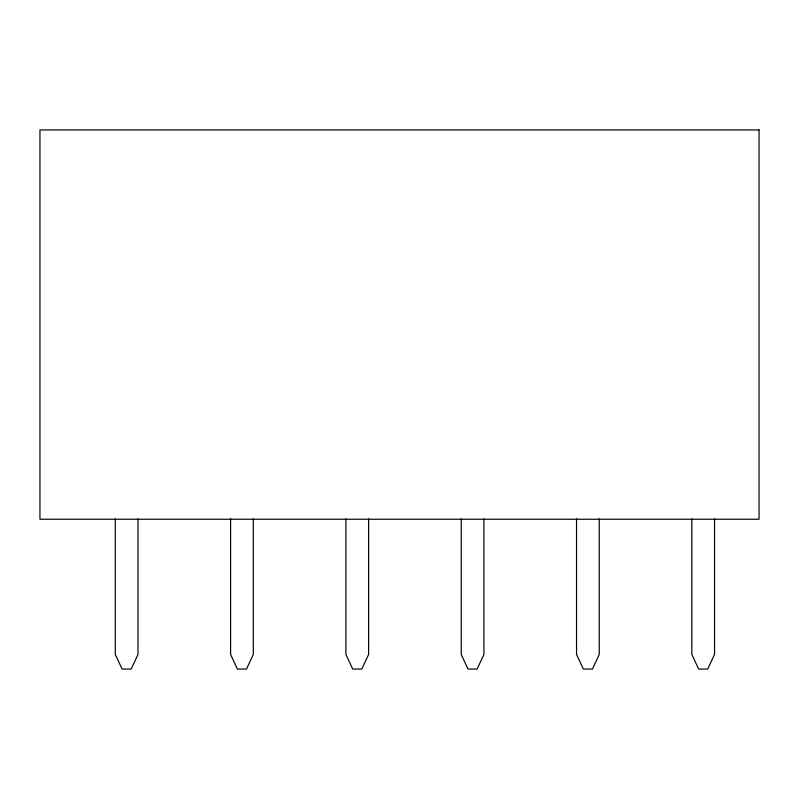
<?xml version="1.0" encoding="UTF-8"?>
<svg xmlns="http://www.w3.org/2000/svg" width="799" height="799" viewBox="0 0 799 799"><rect width="100%" height="100%" fill="white"/><g stroke="black" fill="none" stroke-linecap="round" stroke-linejoin="round"><path stroke-width="1.2" d="M714.546 518.811L714.546 654.441L707.734 669.053L698.656 669.053L691.844 654.441L691.844 518.811M599.24 518.811L599.24 654.441L592.429 669.053L583.35 669.053L576.538 654.441L576.538 518.811M483.924 518.811L483.924 654.441L477.113 669.053L468.034 669.053L461.223 654.441L461.223 518.811M368.619 518.811L368.619 654.441L361.807 669.053L352.729 669.053L345.917 654.441L345.917 518.811M253.303 518.811L253.303 654.441L246.492 669.053L237.413 669.053L230.601 654.441L230.601 518.811M137.997 518.811L137.997 654.441L131.186 669.053L122.107 669.053L115.296 654.441L115.296 518.811M759.05 129.947L39.95 129.947L39.95 519.24L759.05 519.24L759.05 129.947"/></g></svg>
